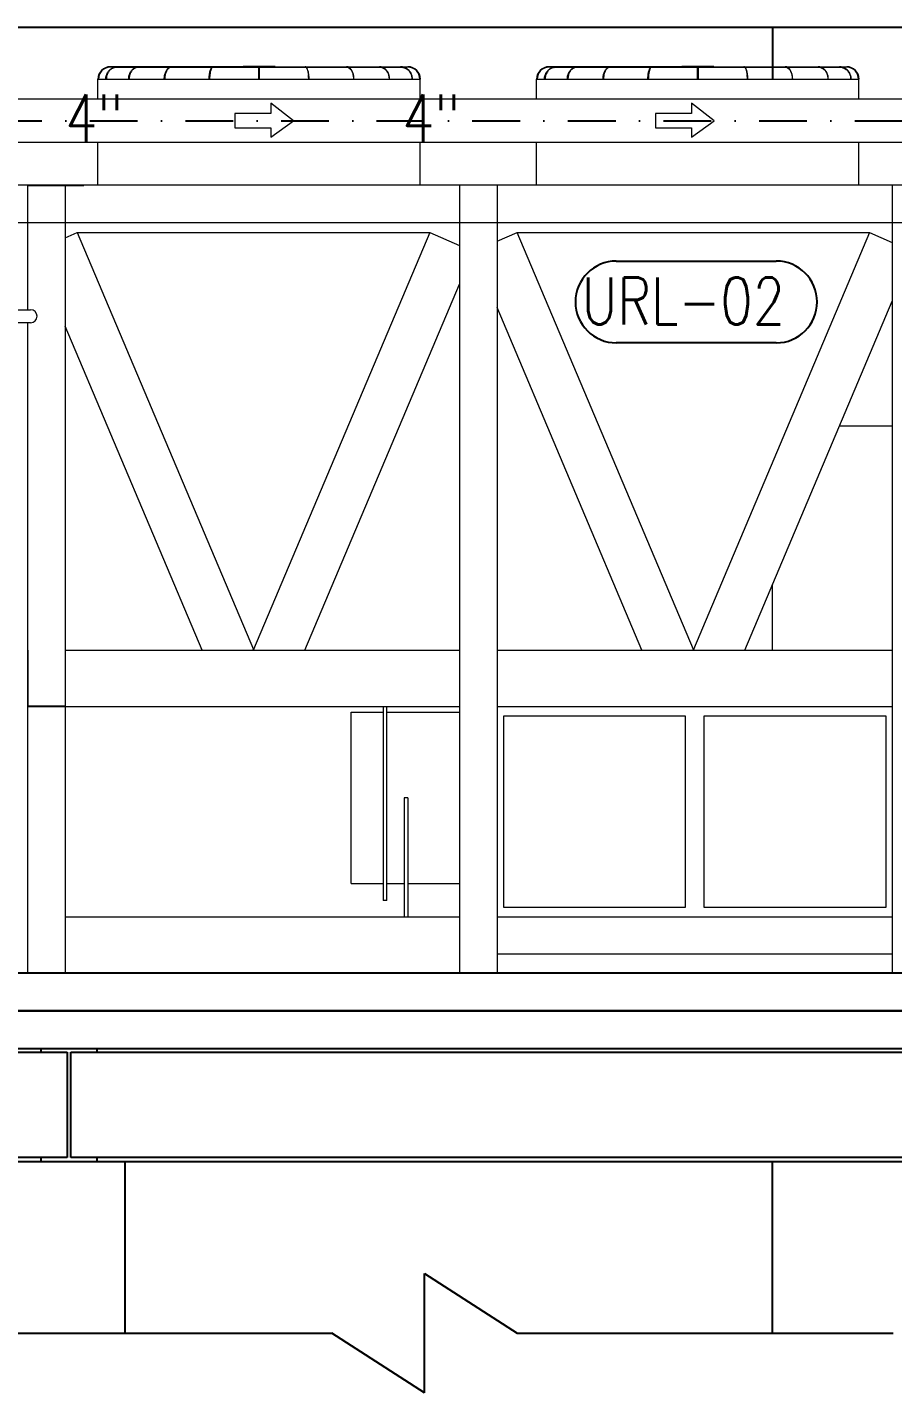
# Model space of a CAD drawing. Header units: millimetres. Extents: x -312439 to 477422, y -331570 to 212570.
# Drawn here: x 346958 to 349257, y 191594 to 195224 of the extents above; entities that cross this region are included whole.
import ezdxf

# ---------------------------------------------------------------- set-up
doc = ezdxf.new("R2010")
doc.units = ezdxf.units.MM
doc.linetypes.add('DASHDOT', pattern=[25.4, 12.7, -6.35, 0, -6.35])
doc.layers.add('ARCONDTEXTO', color=4, linetype='Continuous')
doc.styles.add('ROMANS', font='romans.shx', dxfattribs={"height": 187.5})

msp = doc.modelspace()

# ---------------------------------------------------------------- linework, layer by layer
at = {"color": 1, "linetype": 'Continuous', "extrusion": (0, 1, 0)}
for p, q in [((341758.512, 195223.86, 0), (352378.512, 195223.86, 0)), ((348938.512, 195223.86, 0), (348938.512, 195119.05, 0)), ((348938.512, 195117.033, 0), (348938.512, 195086.133, 0)), ((352378.512, 192608.782, 0), (341758.512, 192608.782, 0)), ((341758.512, 192508.782, 0), (352378.512, 192508.782, 0)), ((347143.512, 192498.782, 0), (347143.512, 192508.782, 0)), ((344456.012, 192498.782, 0), (347063.512, 192498.782, 0)), ((347063.512, 192498.782, 0), (347063.512, 192218.782, 0)), ((347073.512, 192498.782, 0), (349681.012, 192498.782, 0)), ((347073.512, 192218.782, 0), (347073.512, 192498.782, 0)), ((347063.512, 192218.782, 0), (344456.012, 192218.782, 0)), ((346993.512, 192218.782, 0), (346993.512, 192208.782, 0)), ((349681.012, 192218.782, 0), (347073.512, 192218.782, 0)), ((347218.011, 191752.258, 0), (347218.011, 192208.782, 0)), ((348938.512, 191752.258, 0), (348938.512, 192208.782, 0))]:
    msp.add_line(p, q, dxfattribs=at)
at = {"color": 3, "linetype": 'Continuous', "lineweight": 0, "extrusion": (0, 1, 0)}
for p, q in [((347145.47, 195086.133, 0), (348002.285, 195086.133, 0)), ((347145.47, 195032.604, 0), (347145.47, 195086.133, 0)), ((347146.47, 195086.133, 0), (347146.97, 195086.141, 0)), ((347560.695, 195119.05, 0), (347178.386, 195119.05, 0)), ((347190.079, 195118.05, 0), (347178.386, 195118.05, 0)), ((347244.755, 195117.056, 0), (347191.679, 195117.056, 0)), ((347210.311, 195118.05, 0), (347197.743, 195118.05, 0)), ((347334.692, 195117.056, 0), (347247.602, 195117.056, 0)), ((347264.609, 195118.05, 0), (347253.918, 195118.05, 0)), ((347264.718, 195118.056, 0), (347336.629, 195118.056, 0)), ((347334.654, 195117.033, 0), (347287.076, 195117.033, 0)), ((347447.955, 195117.033, 0), (347336.822, 195117.033, 0)), ((347447.976, 195117.056, 0), (347336.873, 195117.056, 0)), ((347349.181, 195118.05, 0), (347341.413, 195118.05, 0)), ((347349.29, 195118.056, 0), (347449.028, 195118.056, 0)), ((347573.377, 195117.033, 0), (347449.38, 195117.033, 0)), ((347573.377, 195117.056, 0), (347449.406, 195117.056, 0)), ((347455.747, 195118.05, 0), (347451.664, 195118.05, 0)), ((347455.846, 195118.056, 0), (347573.377, 195118.056, 0)), ((347616.536, 195120.026, 0), (347531.219, 195120.026, 0)), ((347531.219, 195119.05, 0), (347531.219, 195120.026, 0)), ((347560.84, 195119.026, 0), (347573.725, 195119.026, 0)), ((347573.377, 195086.133, 0), (347573.377, 195118.55, 0)), ((347574.03, 195119.026, 0), (347586.915, 195119.026, 0)), ((347574.377, 195118.55, 0), (347574.377, 195086.133, 0)), ((347574.377, 195118.056, 0), (347691.909, 195118.056, 0)), ((347698.349, 195117.056, 0), (347574.377, 195117.056, 0)), ((347698.375, 195117.033, 0), (347574.377, 195117.033, 0)), ((347587.06, 195119.05, 0), (347969.369, 195119.05, 0)), ((347616.536, 195119.05, 0), (347616.536, 195120.026, 0)), ((347696.091, 195118.05, 0), (347692.007, 195118.05, 0)), ((347698.727, 195118.056, 0), (347798.465, 195118.056, 0)), ((347810.882, 195117.056, 0), (347699.779, 195117.056, 0)), ((347810.933, 195117.033, 0), (347699.799, 195117.033, 0)), ((347798.574, 195118.05, 0), (347806.341, 195118.05, 0)), ((347811.126, 195118.056, 0), (347883.036, 195118.056, 0)), ((347900.153, 195117.056, 0), (347813.063, 195117.056, 0)), ((347860.679, 195117.033, 0), (347813.1, 195117.033, 0)), ((347883.146, 195118.05, 0), (347893.837, 195118.05, 0)), ((347956.076, 195117.056, 0), (347903, 195117.056, 0)), ((347937.444, 195118.05, 0), (347950.012, 195118.05, 0)), ((347969.369, 195118.05, 0), (347957.676, 195118.05, 0)), ((348000.785, 195086.141, 0), (348001.285, 195086.133, 0)), ((348001.785, 195032.604, 0), (348001.785, 195086.13, 0)), ((348311.33, 195086.133, 0), (349168.145, 195086.133, 0)), ((348311.33, 195032.604, 0), (348311.33, 195086.133, 0)), ((348312.33, 195086.133, 0), (348312.83, 195086.141, 0)), ((348726.555, 195119.05, 0), (348344.246, 195119.05, 0)), ((348355.939, 195118.05, 0), (348344.246, 195118.05, 0)), ((348410.615, 195117.056, 0), (348357.539, 195117.056, 0)), ((348363.603, 195118.05, 0), (348376.171, 195118.05, 0)), ((348500.552, 195117.056, 0), (348413.462, 195117.056, 0)), ((348419.778, 195118.05, 0), (348430.469, 195118.05, 0)), ((348430.579, 195118.056, 0), (348502.49, 195118.056, 0)), ((348500.515, 195117.033, 0), (348452.936, 195117.033, 0)), ((348613.816, 195117.033, 0), (348502.682, 195117.033, 0)), ((348613.836, 195117.056, 0), (348502.733, 195117.056, 0)), ((348515.041, 195118.05, 0), (348507.274, 195118.05, 0)), ((348515.15, 195118.056, 0), (348614.888, 195118.056, 0)), ((348739.238, 195117.033, 0), (348615.24, 195117.033, 0)), ((348739.238, 195117.056, 0), (348615.266, 195117.056, 0)), ((348621.608, 195118.05, 0), (348617.524, 195118.05, 0)), ((348621.706, 195118.056, 0), (348739.238, 195118.056, 0)), ((348782.396, 195120.026, 0), (348697.079, 195120.026, 0)), ((348697.079, 195119.05, 0), (348697.079, 195120.026, 0)), ((348726.7, 195119.026, 0), (348739.585, 195119.026, 0)), ((348739.238, 195086.133, 0), (348739.238, 195118.55, 0)), ((348739.89, 195119.026, 0), (348752.775, 195119.026, 0)), ((348740.238, 195118.55, 0), (348740.238, 195086.133, 0)), ((348740.238, 195118.056, 0), (348857.769, 195118.056, 0)), ((348864.209, 195117.056, 0), (348740.238, 195117.056, 0)), ((348864.235, 195117.033, 0), (348740.238, 195117.033, 0)), ((348752.92, 195119.05, 0), (349135.229, 195119.05, 0)), ((348782.396, 195119.05, 0), (348782.396, 195120.026, 0)), ((348861.951, 195118.05, 0), (348857.868, 195118.05, 0)), ((348864.587, 195118.056, 0), (348964.325, 195118.056, 0)), ((348976.742, 195117.056, 0), (348865.639, 195117.056, 0)), ((348976.793, 195117.033, 0), (348865.66, 195117.033, 0)), ((348964.434, 195118.05, 0), (348972.202, 195118.05, 0)), ((348976.986, 195118.056, 0), (349048.897, 195118.056, 0)), ((349066.013, 195117.056, 0), (348978.923, 195117.056, 0)), ((349026.539, 195117.033, 0), (348978.961, 195117.033, 0)), ((349059.697, 195118.05, 0), (349049.006, 195118.05, 0)), ((349121.936, 195117.056, 0), (349068.86, 195117.056, 0)), ((349115.872, 195118.05, 0), (349103.304, 195118.05, 0)), ((349135.229, 195118.05, 0), (349123.536, 195118.05, 0)), ((349166.646, 195086.141, 0), (349167.145, 195086.133, 0)), ((349167.645, 195032.604, 0), (349167.645, 195086.13, 0)), ((347145.47, 194804.689, 0), (347145.47, 194918.304, 0)), ((348001.785, 194804.689, 0), (348001.785, 194918.304, 0)), ((348311.33, 194804.689, 0), (348311.33, 194918.304, 0)), ((349167.645, 194804.689, 0), (349167.645, 194918.304, 0)), ((346755.535, 194804.689, 0), (351244.6, 194804.689, 0)), ((346958.383, 194804.689, 0), (346958.383, 194473.104, 0)), ((346959.383, 194704.689, 0), (346959.383, 194803.689, 0)), ((346959.383, 194803.689, 0), (347108.383, 194803.689, 0)), ((347058.383, 194804.689, 0), (347058.383, 192708.782, 0)), ((347108.383, 194803.689, 0), (347108.383, 194804.689, 0)), ((348106.558, 194804.689, 0), (348106.558, 192708.782, 0)), ((348206.558, 194804.689, 0), (348206.558, 192708.782, 0)), ((349256.465, 194804.689, 0), (349256.465, 192708.782, 0)), ((346755.533, 194704.689, 0), (351244.602, 194704.689, 0)), ((347058.383, 194664.125, 0), (347090.655, 194677.975, 0)), ((347090.655, 194677.975, 0), (348027.198, 194677.975, 0)), ((347090.655, 194677.975, 0), (347558.927, 193569.539, 0)), ((348027.198, 194677.975, 0), (347558.927, 193569.539, 0)), ((348027.198, 194677.975, 0), (348106.558, 194643.918, 0)), ((348206.558, 194655.174, 0), (348259.688, 194677.975, 0)), ((348259.688, 194677.975, 0), (349196.23, 194677.975, 0)), ((348727.959, 193569.539, 0), (348259.688, 194677.975, 0)), ((349196.23, 194677.975, 0), (348727.959, 193569.539, 0)), ((349196.23, 194677.975, 0), (349256.465, 194652.126, 0)), ((347695.571, 193567.94, 0), (348106.558, 194540.779, 0)), ((348591.315, 193567.94, 0), (348206.558, 194478.692, 0)), ((348864.604, 193567.94, 0), (349256.465, 194495.508, 0)), ((346958.383, 194438.104, 0), (346958.383, 192708.782, 0)), ((347422.282, 193567.94, 0), (347058.383, 194429.319, 0)), ((349116.357, 194163.86, 0), (349256.465, 194163.86, 0)), ((348938.512, 193567.94, 0), (348938.512, 193742.887, 0)), ((346959.383, 193567.94, 0), (346959.383, 193417.94, 0)), ((346960.383, 193567.94, 0), (346959.383, 193567.94, 0)), ((346960.383, 193418.94, 0), (346960.383, 193567.94, 0)), ((347058.383, 193567.94, 0), (348106.558, 193567.94, 0)), ((347555.143, 193567.94, 0), (347558.927, 193569.539, 0)), ((347558.927, 193568.453, 0), (347557.713, 193567.94, 0)), ((347558.927, 193569.539, 0), (347562.71, 193567.94, 0)), ((347560.14, 193567.94, 0), (347558.927, 193568.453, 0)), ((348206.558, 193567.94, 0), (349256.465, 193567.94, 0)), ((348724.176, 193567.94, 0), (348727.959, 193569.539, 0)), ((348727.959, 193568.453, 0), (348726.745, 193567.94, 0)), ((348727.959, 193569.539, 0), (348731.743, 193567.94, 0)), ((348729.173, 193567.94, 0), (348727.959, 193568.453, 0)), ((346959.383, 193417.94, 0), (348106.558, 193417.94, 0)), ((347059.383, 193418.94, 0), (346960.383, 193418.94, 0)), ((347059.383, 193417.94, 0), (347059.383, 193418.94, 0)), ((347903.069, 193417.94, 0), (347903.069, 192902.256, 0)), ((347913.069, 192902.256, 0), (347913.069, 193417.94, 0)), ((348206.558, 193417.94, 0), (349256.465, 193417.94, 0)), ((347818.766, 192947.562, 0), (347818.766, 193403.063, 0)), ((347818.766, 193403.063, 0), (347903.069, 193403.063, 0)), ((347913.069, 193403.063, 0), (348106.558, 193403.063, 0)), ((348223.826, 193392.94, 0), (348706.338, 193392.94, 0)), ((348223.826, 192883.782, 0), (348223.826, 193392.94, 0)), ((348706.338, 193392.94, 0), (348706.338, 192883.782, 0)), ((348756.812, 193392.94, 0), (349239.324, 193392.94, 0)), ((348756.812, 192883.782, 0), (348756.812, 193392.94, 0)), ((349239.324, 193392.94, 0), (349239.324, 192883.782, 0)), ((347968.879, 193175.313, 0), (347958.879, 193175.313, 0)), ((347958.879, 193175.313, 0), (347958.879, 192858.782, 0)), ((347968.879, 193175.313, 0), (347968.879, 192858.782, 0)), ((347818.766, 192947.562, 0), (347903.069, 192947.562, 0)), ((347913.069, 192947.562, 0), (347958.879, 192947.562, 0)), ((347968.879, 192947.562, 0), (348106.558, 192947.562, 0)), ((347913.069, 192902.256, 0), (347903.069, 192902.256, 0)), ((348706.338, 192883.782, 0), (348223.826, 192883.782, 0)), ((349239.324, 192883.782, 0), (348756.812, 192883.782, 0)), ((346957.383, 192858.782, 0), (346959.383, 192858.782, 0)), ((346959.383, 192709.782, 0), (346959.383, 192858.782, 0)), ((347058.383, 192858.782, 0), (348106.558, 192858.782, 0)), ((348206.558, 192858.782, 0), (349256.465, 192858.782, 0)), ((348206.558, 192760.421, 0), (349256.465, 192760.421, 0)), ((347058.383, 192709.782, 0), (346959.383, 192709.782, 0))]:
    msp.add_line(p, q, dxfattribs=at)
at = {"color": 5, "linetype": 'Continuous', "lineweight": 0, "extrusion": (0, 1, 0)}
for p, q in [((350919.515, 195032.604, 0), (346841.366, 195032.604, 0)), ((346869.833, 194918.304, 0), (350919.515, 194918.304, 0)), ((346696.57, 194473.104, 0), (346966.57, 194473.104, 0)), ((346966.57, 194438.104, 0), (346696.57, 194438.104, 0))]:
    msp.add_line(p, q, dxfattribs=at)
at = {"color": 4, "linetype": 'Continuous', "lineweight": 0}
for p, q in [((347604.855, 195021.76, 0), (347604.855, 194994.638, 0)), ((347664.933, 194975.46, 0), (347604.855, 195021.76, 0)), ((348722.931, 195021.76, 0), (348722.931, 194994.638, 0)), ((348783.008, 194975.46, 0), (348722.931, 195021.76, 0)), ((347509.535, 194994.638, 0), (347509.535, 194956.283, 0)), ((347604.855, 194994.638, 0), (347509.535, 194994.638, 0)), ((348627.611, 194994.638, 0), (348627.611, 194956.283, 0)), ((348722.931, 194994.638, 0), (348627.611, 194994.638, 0)), ((347509.535, 194956.283, 0), (347604.855, 194956.283, 0)), ((347604.855, 194931.606, 0), (347664.933, 194975.46, 0)), ((347604.855, 194956.283, 0), (347604.855, 194931.606, 0)), ((348627.611, 194956.283, 0), (348722.931, 194956.283, 0)), ((348722.931, 194931.606, 0), (348783.008, 194975.46, 0)), ((348722.931, 194956.283, 0), (348722.931, 194931.606, 0))]:
    msp.add_line(p, q, dxfattribs=at)
at = {"color": 6, "linetype": 'DASHDOT', "ltscale": 10, "extrusion": (0, 1, 0)}
msp.add_line((346869.833, 194975.46, 0), (351946.834, 194975.442, 0), dxfattribs=at)
at = {"extrusion": (0, 1, 0)}
msp.add_line((351809.752, 192708.782, 0), (342107.014, 192708.782, 0), dxfattribs=at)
msp.add_line((342107.014, 192608.782, 0), (351809.752, 192608.782, 0))
at = {"color": 1, "linetype": 'Continuous', "extrusion": (3.47256e-18, -3.222e-32, -1)}
for p, q in [((346993.512, 192508.782, 0), (346993.512, 192498.782, 0)), ((347143.512, 192208.782, 0), (347143.512, 192218.782, 0))]:
    msp.add_line(p, q, dxfattribs=at)
at = {"color": 1, "linetype": 'Continuous', "extrusion": (-4.8836e-18, -1.69109e-34, -1)}
msp.add_line((341758.512, 192208.782, 0), (352378.512, 192208.782, 0), dxfattribs=at)
at = {"color": 2}
for p, q in [((348013.659, 191593.684, 0), (348013.659, 191910.832, 0)), ((348013.659, 191910.832, 0), (348259.824, 191752.258, 0)), ((346778.754, 191752.258, 0), (347767.494, 191752.258, 0)), ((348013.659, 191593.684, 0), (347767.494, 191752.258, 0)), ((348259.824, 191752.258, 0), (349258.512, 191752.258, 0))]:
    msp.add_line(p, q, dxfattribs=at)
at = {"color": 1, "elevation": 0}
for points in [[(348523.059, 194602.349), (348947.943, 194602.349)], [(348947.943, 194384.943), (348523.059, 194384.943)]]:
    msp.add_lwpolyline(points, dxfattribs=at)
at = {"color": 3, "linetype": 'Continuous', "lineweight": 0}
for centre, radius, start, end in [((347178.386, 195086.133, 0), 32.916, 90, 180), ((347178.386, 195086.63, 0), 31.42, 90, 180.890598), ((347191.679, 195117.556, 0), 0.5, 211.050989, 270), ((347287.076, 195117.533, 0), 0.5, 252.578804, 270), ((347573.877, 195118.55, 0), 0.5, 0, 180), ((347860.679, 195117.533, 0), 0.5, 270, 287.421196), ((347956.076, 195117.556, 0), 0.5, 270, 328.949011), ((347969.369, 195086.133, 0), 32.916, 0, 90), ((347969.369, 195086.63, 0), 31.42, 359.109402, 90), ((347969.369, 195086.63, 0), 32.42, 359.116296, 359.123138), ((348344.246, 195086.133, 0), 32.916, 90, 180), ((348344.246, 195086.63, 0), 31.42, 90, 180.890598), ((348357.539, 195117.556, 0), 0.5, 211.050989, 270), ((348452.936, 195117.533, 0), 0.5, 252.578804, 270), ((348739.738, 195118.55, 0), 0.5, 0, 180), ((349026.539, 195117.533, 0), 0.5, 270, 287.421196), ((349121.936, 195117.556, 0), 0.5, 270, 328.949011), ((349135.229, 195086.133, 0), 32.916, 0, 90), ((349135.229, 195086.63, 0), 31.42, 359.109402, 90), ((349135.229, 195086.63, 0), 32.42, 359.116296, 359.123138)]:
    msp.add_arc(centre, radius, start, end, dxfattribs=at)
at = {"color": 1}
for centre, start, end in [((348523.059, 194493.646, 0), 90, 270), ((348947.943, 194493.646, 0), 270, 90)]:
    msp.add_arc(centre, 108.703, start, end, dxfattribs=at)
at = {"color": 5, "linetype": 'Continuous', "lineweight": 0}
msp.add_arc((346966.57, 194455.604, 0), 17.5, 270, 90, dxfattribs=at)
at = {"color": 3, "linetype": 'Continuous', "lineweight": 0}
for centre, major_axis, ratio, start_param, end_param in [((347167.388, 195086.133, 0), (0.5, 0.007), 0.00480313, 5.02651274, 6.28318531), ((347228.097, 195086.133, 0), (0.5, 0.006), 0.00913609, 5.34065006, 6.28318531), ((347322.653, 195086.133, 0), (-0.5, -0.005), 0.01257475, 2.51321667, 3.14159265), ((347441.801, 195086.133, 0), (-0.5, -0.002), 0.01478251, 2.82739788, 3.14159265), ((347705.954, 195086.133, 0), (-0.5, 0.002), 0.01478251, 0, 0.31419477), ((347825.101, 195086.133, 0), (-0.5, 0.005), 0.01257475, 0, 0.62837598), ((347919.658, 195086.133, 0), (-0.5, 0.006), 0.00913609, 0, 0.94253524), ((347980.366, 195086.133, 0), (-0.5, 0.007), 0.00480313, 0, 1.25667257), ((348333.249, 195086.133, 0), (0.5, 0.007), 0.00480313, 5.02651274, 6.28318531), ((348393.957, 195086.133, 0), (0.5, 0.006), 0.00913609, 5.34065006, 6.28318531), ((348488.514, 195086.133, 0), (-0.5, -0.005), 0.01257475, 2.51321667, 3.14159265), ((348607.661, 195086.133, 0), (-0.5, -0.002), 0.01478251, 2.82739788, 3.14159265), ((348871.814, 195086.133, 0), (-0.5, 0.002), 0.01478251, 0, 0.31419477), ((348990.962, 195086.133, 0), (-0.5, 0.005), 0.01257475, 0, 0.62837598), ((349085.518, 195086.133, 0), (-0.5, 0.006), 0.00913609, 0, 0.94253524), ((349146.227, 195086.133, 0), (-0.5, 0.007), 0.00480313, 0, 1.25667257)]:
    msp.add_ellipse(centre, major_axis=major_axis, ratio=ratio, start_param=start_param, end_param=end_param, dxfattribs=at)
for centre, ratio in [((347197.743, 195118.55, 0), 0.30901699), ((347253.918, 195118.55, 0), 0.58778525), ((347341.413, 195118.55, 0), 0.80901699), ((347451.664, 195118.55, 0), 0.95105652), ((347696.091, 195118.55, 0), 0.95105652), ((347806.341, 195118.55, 0), 0.80901699), ((347893.837, 195118.55, 0), 0.58778525), ((347950.012, 195118.55, 0), 0.30901699), ((348363.603, 195118.55, 0), 0.30901699), ((348419.778, 195118.55, 0), 0.58778525), ((348507.274, 195118.55, 0), 0.80901699), ((348617.524, 195118.55, 0), 0.95105652), ((348861.951, 195118.55, 0), 0.95105652), ((348972.202, 195118.55, 0), 0.80901699), ((349059.697, 195118.55, 0), 0.58778525), ((349115.872, 195118.55, 0), 0.30901699)]:
    msp.add_ellipse(centre, major_axis=(0, -0.5), ratio=ratio, dxfattribs=at)
for points, knots in [([(347166.413, 195086.133, 0), (347166.413, 195089.578, 0), (347166.932, 195093.022, 0), (347168.957, 195099.575, 0), (347170.463, 195102.683, 0), (347174.316, 195108.26, 0), (347176.664, 195110.729, 0), (347181.972, 195114.784, 0), (347184.932, 195116.37, 0), (347191.176, 195118.503, 0), (347194.459, 195119.05, 0), (347197.743, 195119.05, 0)], [4.71238898, 4.71238898, 4.71238898, 4.71238898, 5.02654825, 5.02654825, 5.34070751, 5.34070751, 5.65486678, 5.65486678, 5.96902604, 5.96902604, 6.28318531, 6.28318531, 6.28318531, 6.28318531]), ([(347197.743, 195118.05, 0), (347194.588, 195118.05, 0), (347191.433, 195117.519, 0), (347185.437, 195115.449, 0), (347182.596, 195113.909, 0), (347177.509, 195109.973, 0), (347175.265, 195107.576, 0), (347171.598, 195102.163, 0), (347170.175, 195099.148, 0), (347168.296, 195092.799, 0), (347167.839, 195089.466, 0), (347167.888, 195086.141, 0)], [6.28318531, 6.28318531, 6.28318531, 6.28318531, 6.60045335, 6.60045335, 6.91772139, 6.91772139, 7.23498943, 7.23498943, 7.55225747, 7.55225747, 7.86952551, 7.86952551, 7.86952551, 7.86952551]), ([(347227.193, 195086.133, 0), (347227.193, 195089.57, 0), (347227.633, 195093.007, 0), (347229.352, 195099.549, 0), (347230.632, 195102.653, 0), (347233.909, 195108.229, 0), (347235.907, 195110.699, 0), (347240.432, 195114.763, 0), (347242.959, 195116.355, 0), (347248.297, 195118.499, 0), (347251.107, 195119.05, 0), (347253.918, 195119.05, 0)], [4.71238898, 4.71238898, 4.71238898, 4.71238898, 5.02654825, 5.02654825, 5.34070751, 5.34070751, 5.65486678, 5.65486678, 5.96902604, 5.96902604, 6.28318531, 6.28318531, 6.28318531, 6.28318531]), ([(347253.918, 195118.05, 0), (347251.252, 195118.05, 0), (347248.587, 195117.523, 0), (347243.513, 195115.464, 0), (347241.105, 195113.931, 0), (347236.787, 195110.003, 0), (347234.879, 195107.608, 0), (347231.758, 195102.193, 0), (347230.546, 195099.174, 0), (347228.945, 195092.813, 0), (347228.555, 195089.472, 0), (347228.597, 195086.14, 0)], [0, 0, 0, 0, 0.31726804, 0.31726804, 0.63453608, 0.63453608, 0.95180412, 0.95180412, 1.26907216, 1.26907216, 1.5863402, 1.5863402, 1.5863402, 1.5863402]), ([(347321.859, 195086.133, 0), (347321.859, 195089.559, 0), (347322.178, 195092.984, 0), (347323.424, 195099.505, 0), (347324.35, 195102.601, 0), (347326.727, 195108.167, 0), (347328.177, 195110.636, 0), (347331.473, 195114.711, 0), (347333.32, 195116.315, 0), (347337.247, 195118.486, 0), (347339.329, 195119.05, 0), (347341.413, 195119.05, 0)], [4.71238898, 4.71238898, 4.71238898, 4.71238898, 5.02654825, 5.02654825, 5.34070751, 5.34070751, 5.65486678, 5.65486678, 5.96902604, 5.96902604, 6.28318531, 6.28318531, 6.28318531, 6.28318531]), ([(347341.413, 195118.05, 0), (347339.519, 195118.05, 0), (347337.623, 195117.536, 0), (347333.985, 195115.504, 0), (347332.246, 195113.983, 0), (347329.117, 195110.066, 0), (347327.729, 195107.67, 0), (347325.458, 195102.244, 0), (347324.574, 195099.216, 0), (347323.407, 195092.834, 0), (347323.123, 195089.482, 0), (347323.153, 195086.138, 0)], [0, 0, 0, 0, 0.31726804, 0.31726804, 0.63453608, 0.63453608, 0.95180412, 0.95180412, 1.26907216, 1.26907216, 1.5863402, 1.5863402, 1.5863402, 1.5863402]), ([(347441.147, 195086.133, 0), (347441.147, 195089.544, 0), (347441.313, 195092.955, 0), (347441.965, 195099.447, 0), (347442.45, 195102.528, 0), (347443.694, 195108.066, 0), (347444.452, 195110.523, 0), (347446.18, 195114.586, 0), (347447.147, 195116.194, 0), (347449.265, 195118.421, 0), (347450.445, 195119.05, 0), (347451.664, 195119.05, 0)], [4.71238898, 4.71238898, 4.71238898, 4.71238898, 5.02654825, 5.02654825, 5.34070751, 5.34070751, 5.65486678, 5.65486678, 5.96902604, 5.96902604, 6.28318531, 6.28318531, 6.28318531, 6.28318531]), ([(347442.147, 195086.133, 0), (347442.147, 195089.512, 0), (347442.312, 195092.89, 0), (347442.676, 195096.512, 0), (347442.719, 195096.92, 0), (347442.766, 195097.325, 0)], [4.71238898, 4.71238898, 4.71238898, 4.71238898, 5.026548246, 5.026548246, 5.066758189, 5.066758189, 5.066758189, 5.066758189]), ([(347451.664, 195118.05, 0), (347450.792, 195118.05, 0), (347449.881, 195117.602, 0), (347448.041, 195115.647, 0), (347447.142, 195114.174, 0), (347445.513, 195110.349, 0), (347444.781, 195107.99, 0), (347443.571, 195102.613, 0), (347443.094, 195099.588, 0), (347442.456, 195093.202, 0), (347442.295, 195089.84, 0), (347442.3, 195086.366, 0), (347442.301, 195086.251, 0), (347442.301, 195086.136, 0)], [0, 0, 0, 0, 0.31726804, 0.31726804, 0.62758705, 0.62758705, 0.94116827, 0.94116827, 1.25820928, 1.25820928, 1.57547732, 1.57547732, 1.5863402, 1.5863402, 1.5863402, 1.5863402]), ([(347706.608, 195086.133, 0), (347706.608, 195089.544, 0), (347706.441, 195092.955, 0), (347705.789, 195099.447, 0), (347705.305, 195102.528, 0), (347704.061, 195108.066, 0), (347703.303, 195110.523, 0), (347701.575, 195114.586, 0), (347700.608, 195116.194, 0), (347698.49, 195118.421, 0), (347697.309, 195119.05, 0), (347696.091, 195119.05, 0)], [4.71238898, 4.71238898, 4.71238898, 4.71238898, 5.02654825, 5.02654825, 5.34070751, 5.34070751, 5.65486678, 5.65486678, 5.96902604, 5.96902604, 6.28318531, 6.28318531, 6.28318531, 6.28318531]), ([(347696.091, 195118.05, 0), (347696.963, 195118.05, 0), (347697.874, 195117.602, 0), (347699.714, 195115.647, 0), (347700.612, 195114.174, 0), (347702.242, 195110.349, 0), (347702.974, 195107.99, 0), (347704.184, 195102.613, 0), (347704.661, 195099.588, 0), (347705.298, 195093.202, 0), (347705.46, 195089.84, 0), (347705.455, 195086.366, 0), (347705.454, 195086.251, 0), (347705.454, 195086.136, 0)], [0, 0, 0, 0, 0.31726804, 0.31726804, 0.62758705, 0.62758705, 0.94116827, 0.94116827, 1.25820928, 1.25820928, 1.57547732, 1.57547732, 1.5863402, 1.5863402, 1.5863402, 1.5863402]), ([(347705.608, 195086.133, 0), (347705.608, 195089.512, 0), (347705.443, 195092.89, 0), (347705.079, 195096.512, 0), (347705.035, 195096.92, 0), (347704.989, 195097.325, 0)], [4.71238898, 4.71238898, 4.71238898, 4.71238898, 5.026548246, 5.026548246, 5.066758189, 5.066758189, 5.066758189, 5.066758189]), ([(347825.895, 195086.133, 0), (347825.895, 195089.559, 0), (347825.577, 195092.984, 0), (347824.331, 195099.505, 0), (347823.405, 195102.601, 0), (347821.028, 195108.167, 0), (347819.578, 195110.636, 0), (347816.282, 195114.711, 0), (347814.435, 195116.315, 0), (347810.508, 195118.486, 0), (347808.426, 195119.05, 0), (347806.341, 195119.05, 0)], [4.71238898, 4.71238898, 4.71238898, 4.71238898, 5.02654825, 5.02654825, 5.34070751, 5.34070751, 5.65486678, 5.65486678, 5.96902604, 5.96902604, 6.28318531, 6.28318531, 6.28318531, 6.28318531]), ([(347806.341, 195118.05, 0), (347808.236, 195118.05, 0), (347810.132, 195117.536, 0), (347813.77, 195115.504, 0), (347815.509, 195113.983, 0), (347818.637, 195110.066, 0), (347820.026, 195107.67, 0), (347822.297, 195102.244, 0), (347823.181, 195099.216, 0), (347824.348, 195092.834, 0), (347824.632, 195089.482, 0), (347824.601, 195086.138, 0)], [0, 0, 0, 0, 0.31726804, 0.31726804, 0.63453608, 0.63453608, 0.95180412, 0.95180412, 1.26907216, 1.26907216, 1.5863402, 1.5863402, 1.5863402, 1.5863402]), ([(347920.562, 195086.133, 0), (347920.562, 195089.57, 0), (347920.122, 195093.007, 0), (347918.402, 195099.549, 0), (347917.123, 195102.653, 0), (347913.846, 195108.229, 0), (347911.848, 195110.699, 0), (347907.323, 195114.763, 0), (347904.796, 195116.355, 0), (347899.458, 195118.499, 0), (347896.648, 195119.05, 0), (347893.837, 195119.05, 0)], [4.71238898, 4.71238898, 4.71238898, 4.71238898, 5.02654825, 5.02654825, 5.34070751, 5.34070751, 5.65486678, 5.65486678, 5.96902604, 5.96902604, 6.28318531, 6.28318531, 6.28318531, 6.28318531]), ([(347893.837, 195118.05, 0), (347896.502, 195118.05, 0), (347899.168, 195117.523, 0), (347904.242, 195115.464, 0), (347906.65, 195113.931, 0), (347910.967, 195110.003, 0), (347912.876, 195107.608, 0), (347915.997, 195102.193, 0), (347917.208, 195099.174, 0), (347918.81, 195092.813, 0), (347919.2, 195089.472, 0), (347919.158, 195086.14, 0)], [0, 0, 0, 0, 0.31726804, 0.31726804, 0.63453608, 0.63453608, 0.95180412, 0.95180412, 1.26907216, 1.26907216, 1.5863402, 1.5863402, 1.5863402, 1.5863402]), ([(347981.342, 195086.133, 0), (347981.342, 195089.578, 0), (347980.823, 195093.022, 0), (347978.798, 195099.575, 0), (347977.292, 195102.683, 0), (347973.438, 195108.26, 0), (347971.091, 195110.729, 0), (347965.783, 195114.784, 0), (347962.823, 195116.37, 0), (347956.579, 195118.503, 0), (347953.296, 195119.05, 0), (347950.012, 195119.05, 0)], [4.71238898, 4.71238898, 4.71238898, 4.71238898, 5.02654825, 5.02654825, 5.34070751, 5.34070751, 5.65486678, 5.65486678, 5.96902604, 5.96902604, 6.28318531, 6.28318531, 6.28318531, 6.28318531]), ([(347950.012, 195118.05, 0), (347953.167, 195118.05, 0), (347956.322, 195117.519, 0), (347962.318, 195115.449, 0), (347965.159, 195113.909, 0), (347970.246, 195109.973, 0), (347972.49, 195107.576, 0), (347976.157, 195102.163, 0), (347977.58, 195099.148, 0), (347979.459, 195092.799, 0), (347979.916, 195089.466, 0), (347979.866, 195086.141, 0)], [0, 0, 0, 0, 0.31726804, 0.31726804, 0.63453608, 0.63453608, 0.95180412, 0.95180412, 1.26907216, 1.26907216, 1.5863402, 1.5863402, 1.5863402, 1.5863402]), ([(348332.273, 195086.133, 0), (348332.273, 195089.578, 0), (348332.792, 195093.022, 0), (348334.817, 195099.575, 0), (348336.323, 195102.683, 0), (348340.177, 195108.26, 0), (348342.524, 195110.729, 0), (348347.832, 195114.784, 0), (348350.792, 195116.37, 0), (348357.036, 195118.503, 0), (348360.319, 195119.05, 0), (348363.603, 195119.05, 0)], [4.71238898, 4.71238898, 4.71238898, 4.71238898, 5.02654825, 5.02654825, 5.34070751, 5.34070751, 5.65486678, 5.65486678, 5.96902604, 5.96902604, 6.28318531, 6.28318531, 6.28318531, 6.28318531]), ([(348363.603, 195118.05, 0), (348360.448, 195118.05, 0), (348357.294, 195117.519, 0), (348351.297, 195115.449, 0), (348348.456, 195113.909, 0), (348343.369, 195109.973, 0), (348341.125, 195107.576, 0), (348337.458, 195102.163, 0), (348336.035, 195099.148, 0), (348334.156, 195092.799, 0), (348333.699, 195089.466, 0), (348333.749, 195086.141, 0)], [6.28318531, 6.28318531, 6.28318531, 6.28318531, 6.60045335, 6.60045335, 6.91772139, 6.91772139, 7.23498943, 7.23498943, 7.55225747, 7.55225747, 7.86952551, 7.86952551, 7.86952551, 7.86952551]), ([(348393.053, 195086.133, 0), (348393.053, 195089.57, 0), (348393.493, 195093.007, 0), (348395.213, 195099.549, 0), (348396.492, 195102.653, 0), (348399.769, 195108.229, 0), (348401.767, 195110.699, 0), (348406.292, 195114.763, 0), (348408.819, 195116.355, 0), (348414.157, 195118.499, 0), (348416.967, 195119.05, 0), (348419.778, 195119.05, 0)], [4.71238898, 4.71238898, 4.71238898, 4.71238898, 5.02654825, 5.02654825, 5.34070751, 5.34070751, 5.65486678, 5.65486678, 5.96902604, 5.96902604, 6.28318531, 6.28318531, 6.28318531, 6.28318531]), ([(348419.778, 195118.05, 0), (348417.113, 195118.05, 0), (348414.447, 195117.523, 0), (348409.373, 195115.464, 0), (348406.965, 195113.931, 0), (348402.648, 195110.003, 0), (348400.739, 195107.608, 0), (348397.618, 195102.193, 0), (348396.407, 195099.174, 0), (348394.805, 195092.813, 0), (348394.415, 195089.472, 0), (348394.457, 195086.14, 0)], [0, 0, 0, 0, 0.31726804, 0.31726804, 0.63453608, 0.63453608, 0.95180412, 0.95180412, 1.26907216, 1.26907216, 1.5863402, 1.5863402, 1.5863402, 1.5863402]), ([(348487.72, 195086.133, 0), (348487.72, 195089.559, 0), (348488.038, 195092.984, 0), (348489.284, 195099.505, 0), (348490.21, 195102.601, 0), (348492.587, 195108.167, 0), (348494.037, 195110.636, 0), (348497.333, 195114.711, 0), (348499.18, 195116.315, 0), (348503.107, 195118.486, 0), (348505.189, 195119.05, 0), (348507.274, 195119.05, 0)], [4.71238898, 4.71238898, 4.71238898, 4.71238898, 5.02654825, 5.02654825, 5.34070751, 5.34070751, 5.65486678, 5.65486678, 5.96902604, 5.96902604, 6.28318531, 6.28318531, 6.28318531, 6.28318531]), ([(348507.274, 195118.05, 0), (348505.379, 195118.05, 0), (348503.483, 195117.536, 0), (348499.845, 195115.504, 0), (348498.106, 195113.983, 0), (348494.978, 195110.066, 0), (348493.589, 195107.67, 0), (348491.318, 195102.244, 0), (348490.434, 195099.216, 0), (348489.267, 195092.834, 0), (348488.983, 195089.482, 0), (348489.014, 195086.138, 0)], [0, 0, 0, 0, 0.31726804, 0.31726804, 0.63453608, 0.63453608, 0.95180412, 0.95180412, 1.26907216, 1.26907216, 1.5863402, 1.5863402, 1.5863402, 1.5863402]), ([(348607.007, 195086.133, 0), (348607.007, 195089.544, 0), (348607.174, 195092.955, 0), (348607.826, 195099.447, 0), (348608.31, 195102.528, 0), (348609.554, 195108.066, 0), (348610.312, 195110.523, 0), (348612.04, 195114.586, 0), (348613.007, 195116.194, 0), (348615.125, 195118.421, 0), (348616.306, 195119.05, 0), (348617.524, 195119.05, 0)], [4.71238898, 4.71238898, 4.71238898, 4.71238898, 5.02654825, 5.02654825, 5.34070751, 5.34070751, 5.65486678, 5.65486678, 5.96902604, 5.96902604, 6.28318531, 6.28318531, 6.28318531, 6.28318531]), ([(348608.007, 195086.133, 0), (348608.007, 195089.512, 0), (348608.172, 195092.89, 0), (348608.536, 195096.512, 0), (348608.58, 195096.92, 0), (348608.626, 195097.325, 0)], [4.71238898, 4.71238898, 4.71238898, 4.71238898, 5.026548246, 5.026548246, 5.066758189, 5.066758189, 5.066758189, 5.066758189]), ([(348617.524, 195118.05, 0), (348616.652, 195118.05, 0), (348615.741, 195117.602, 0), (348613.901, 195115.647, 0), (348613.003, 195114.174, 0), (348611.373, 195110.349, 0), (348610.641, 195107.99, 0), (348609.431, 195102.613, 0), (348608.954, 195099.588, 0), (348608.317, 195093.202, 0), (348608.155, 195089.84, 0), (348608.16, 195086.366, 0), (348608.161, 195086.251, 0), (348608.161, 195086.136, 0)], [0, 0, 0, 0, 0.31726804, 0.31726804, 0.62758705, 0.62758705, 0.94116827, 0.94116827, 1.25820928, 1.25820928, 1.57547732, 1.57547732, 1.5863402, 1.5863402, 1.5863402, 1.5863402]), ([(348872.468, 195086.133, 0), (348872.468, 195089.544, 0), (348872.302, 195092.955, 0), (348871.65, 195099.447, 0), (348871.165, 195102.528, 0), (348869.921, 195108.066, 0), (348869.163, 195110.523, 0), (348867.435, 195114.586, 0), (348866.468, 195116.194, 0), (348864.35, 195118.421, 0), (348863.17, 195119.05, 0), (348861.951, 195119.05, 0)], [4.71238898, 4.71238898, 4.71238898, 4.71238898, 5.02654825, 5.02654825, 5.34070751, 5.34070751, 5.65486678, 5.65486678, 5.96902604, 5.96902604, 6.28318531, 6.28318531, 6.28318531, 6.28318531]), ([(348861.951, 195118.05, 0), (348862.823, 195118.05, 0), (348863.734, 195117.602, 0), (348865.574, 195115.647, 0), (348866.473, 195114.174, 0), (348868.102, 195110.349, 0), (348868.834, 195107.99, 0), (348870.044, 195102.613, 0), (348870.521, 195099.588, 0), (348871.159, 195093.202, 0), (348871.32, 195089.84, 0), (348871.315, 195086.366, 0), (348871.314, 195086.251, 0), (348871.314, 195086.136, 0)], [0, 0, 0, 0, 0.31726804, 0.31726804, 0.62758705, 0.62758705, 0.94116827, 0.94116827, 1.25820928, 1.25820928, 1.57547732, 1.57547732, 1.5863402, 1.5863402, 1.5863402, 1.5863402]), ([(348871.468, 195086.133, 0), (348871.468, 195089.512, 0), (348871.303, 195092.89, 0), (348870.939, 195096.512, 0), (348870.896, 195096.92, 0), (348870.849, 195097.325, 0)], [4.71238898, 4.71238898, 4.71238898, 4.71238898, 5.026548246, 5.026548246, 5.066758189, 5.066758189, 5.066758189, 5.066758189]), ([(348991.756, 195086.133, 0), (348991.756, 195089.559, 0), (348991.437, 195092.984, 0), (348990.191, 195099.505, 0), (348989.265, 195102.601, 0), (348986.888, 195108.167, 0), (348985.438, 195110.636, 0), (348982.142, 195114.711, 0), (348980.295, 195116.315, 0), (348976.368, 195118.486, 0), (348974.286, 195119.05, 0), (348972.202, 195119.05, 0)], [4.71238898, 4.71238898, 4.71238898, 4.71238898, 5.02654825, 5.02654825, 5.34070751, 5.34070751, 5.65486678, 5.65486678, 5.96902604, 5.96902604, 6.28318531, 6.28318531, 6.28318531, 6.28318531]), ([(348972.202, 195118.05, 0), (348974.096, 195118.05, 0), (348975.992, 195117.536, 0), (348979.63, 195115.504, 0), (348981.369, 195113.983, 0), (348984.498, 195110.066, 0), (348985.886, 195107.67, 0), (348988.158, 195102.244, 0), (348989.041, 195099.216, 0), (348990.208, 195092.834, 0), (348990.492, 195089.482, 0), (348990.462, 195086.138, 0)], [0, 0, 0, 0, 0.31726804, 0.31726804, 0.63453608, 0.63453608, 0.95180412, 0.95180412, 1.26907216, 1.26907216, 1.5863402, 1.5863402, 1.5863402, 1.5863402]), ([(349086.422, 195086.133, 0), (349086.422, 195089.57, 0), (349085.982, 195093.007, 0), (349084.263, 195099.549, 0), (349082.983, 195102.653, 0), (349079.706, 195108.229, 0), (349077.708, 195110.699, 0), (349073.183, 195114.763, 0), (349070.656, 195116.355, 0), (349065.318, 195118.499, 0), (349062.508, 195119.05, 0), (349059.697, 195119.05, 0)], [4.71238898, 4.71238898, 4.71238898, 4.71238898, 5.02654825, 5.02654825, 5.34070751, 5.34070751, 5.65486678, 5.65486678, 5.96902604, 5.96902604, 6.28318531, 6.28318531, 6.28318531, 6.28318531]), ([(349059.697, 195118.05, 0), (349062.363, 195118.05, 0), (349065.028, 195117.523, 0), (349070.102, 195115.464, 0), (349072.51, 195113.931, 0), (349076.828, 195110.003, 0), (349078.736, 195107.608, 0), (349081.857, 195102.193, 0), (349083.069, 195099.174, 0), (349084.67, 195092.813, 0), (349085.06, 195089.472, 0), (349085.018, 195086.14, 0)], [0, 0, 0, 0, 0.31726804, 0.31726804, 0.63453608, 0.63453608, 0.95180412, 0.95180412, 1.26907216, 1.26907216, 1.5863402, 1.5863402, 1.5863402, 1.5863402]), ([(349147.202, 195086.133, 0), (349147.202, 195089.578, 0), (349146.683, 195093.022, 0), (349144.658, 195099.575, 0), (349143.152, 195102.683, 0), (349139.299, 195108.26, 0), (349136.951, 195110.729, 0), (349131.643, 195114.784, 0), (349128.683, 195116.37, 0), (349122.439, 195118.503, 0), (349119.156, 195119.05, 0), (349115.872, 195119.05, 0)], [4.71238898, 4.71238898, 4.71238898, 4.71238898, 5.02654825, 5.02654825, 5.34070751, 5.34070751, 5.65486678, 5.65486678, 5.96902604, 5.96902604, 6.28318531, 6.28318531, 6.28318531, 6.28318531]), ([(349115.872, 195118.05, 0), (349119.027, 195118.05, 0), (349122.182, 195117.519, 0), (349128.178, 195115.449, 0), (349131.019, 195113.909, 0), (349136.106, 195109.973, 0), (349138.35, 195107.576, 0), (349142.018, 195102.163, 0), (349143.44, 195099.148, 0), (349145.319, 195092.799, 0), (349145.776, 195089.466, 0), (349145.727, 195086.141, 0)], [0, 0, 0, 0, 0.31726804, 0.31726804, 0.63453608, 0.63453608, 0.95180412, 0.95180412, 1.26907216, 1.26907216, 1.5863402, 1.5863402, 1.5863402, 1.5863402])]:
    msp.add_open_spline(points, degree=3, knots=knots, dxfattribs=at)

# ---------------------------------------------------------------- texts
at = {"layer": 'ARCONDTEXTO', "linetype": 'Continuous', "lineweight": -3, "style": 'ROMANS', "width": 0.8}
for p in [(347058.592, 194920.316, 0), (347954.165, 194920.316, 0)]:
    msp.add_text('4"', height=125, dxfattribs=at).set_placement(p)
at = {"layer": 'ARCONDTEXTO', "color": 3, "linetype": 'Continuous', "lineweight": -3, "style": 'ROMANS', "width": 0.8}
msp.add_text('URL-02', height=125, dxfattribs=at).set_placement((348431.31, 194433.923, 0))

doc.saveas('drawing.dxf')
